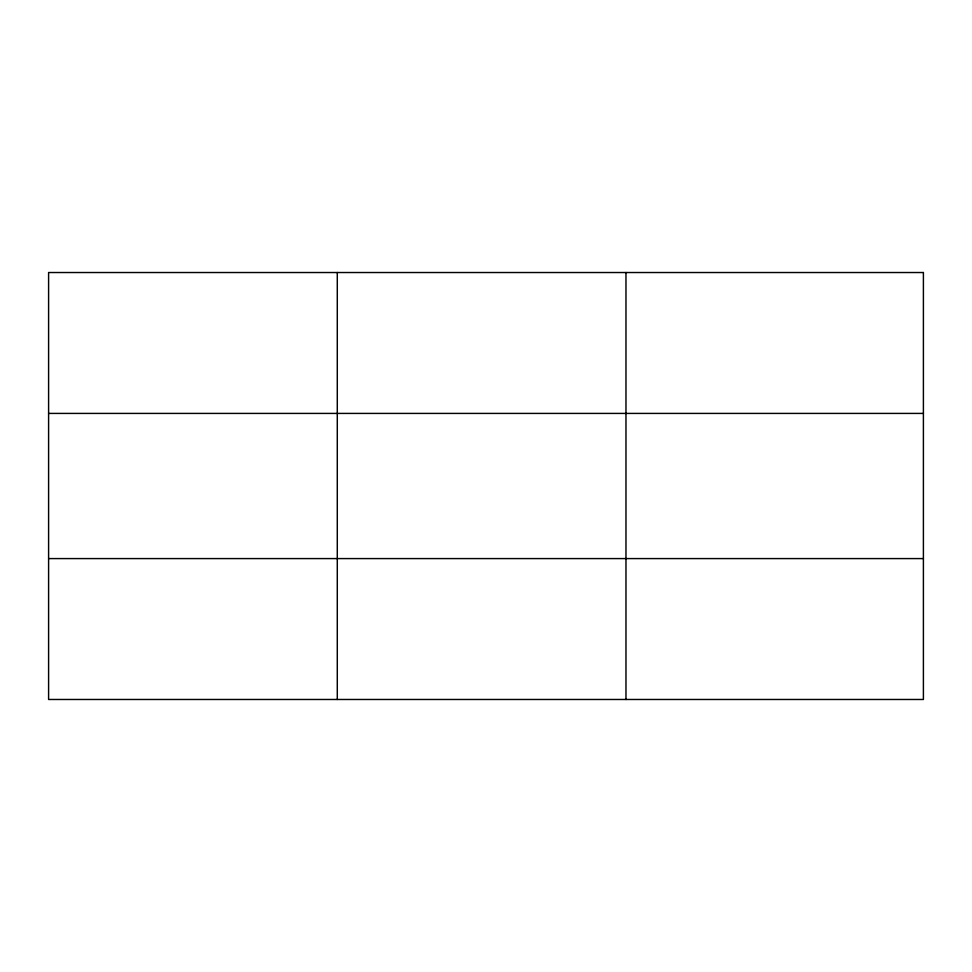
<?xml version="1.0" encoding="UTF-8"?>
<svg xmlns="http://www.w3.org/2000/svg" width="972" height="972" viewBox="0 0 972 972"><rect width="100%" height="100%" fill="white"/><g stroke="black" fill="none" stroke-linecap="round" stroke-linejoin="round"><path stroke-width="1.46" d="M337.284 272.525L337.284 699.476M625.968 272.525L625.968 699.476M48.6 413.416L923.4 413.416M48.6 558.584L923.4 558.584M923.4 272.525L923.4 699.476L48.6 699.476L48.6 272.525L923.4 272.525"/></g></svg>
